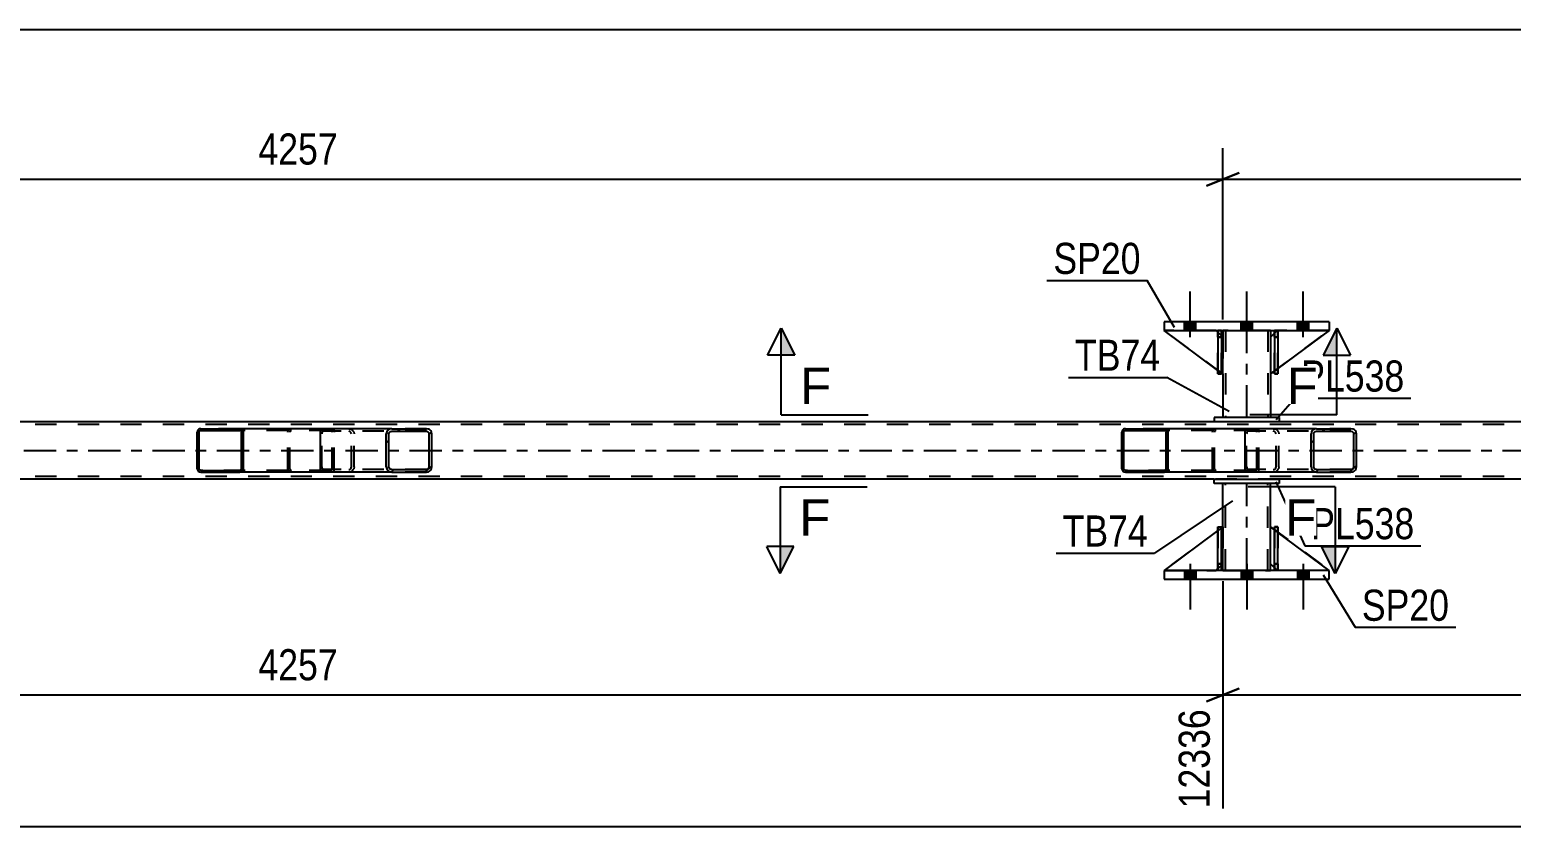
# Model space of a CAD drawing. Header units: millimetres. Extents: x 0 to 1766, y 0 to 560.
# Drawn here: x 1475.7 to 1612.1, y 156.7 to 230 of the extents above; entities that cross this region are included whole.
import ezdxf

# ---------------------------------------------------------------- set-up
doc = ezdxf.new("R2010")
doc.units = ezdxf.units.MM
doc.linetypes.add('DXK_LINE_DOT2', pattern=[3.9198, 1.9599, -1.9599])
doc.linetypes.add('DXK_LINE_DOT3', pattern=[5.9187, 2.979, -0.9799, 0.9799, -0.9799])
doc.styles.add('Arial', font='ARIAL.TTF', dxfattribs={"height": 0.2})
doc.styles.add('Arial Narrow', font='ARIALN.TTF', dxfattribs={"height": 0.2})

# ---------------------------------------------------------------- blocks, each defined once
blk = doc.blocks.new('Part-814185401-5105 - 5081')
at = {"color": 2, "linetype": 'Continuous'}
for p, q in [((1585.56, 202.3), (1585.56, 201.7)), ((1589.96, 202.3), (1589.96, 201.7)), ((1585.56, 198.3), (1585.56, 194.3)), ((1589.96, 198.3), (1589.96, 194.3))]:
    blk.add_line(p, q, dxfattribs=at)
at = {"color": 7, "linetype": 'DXK_LINE_DOT2'}
for p, q in [((1589.96, 202.3), (1585.56, 202.3)), ((1585.8, 202.3), (1585.8, 194.3)), ((1589.72, 202.3), (1589.72, 194.3)), ((1585.56, 201.7), (1585.56, 198.3)), ((1589.96, 201.7), (1589.96, 198.3)), ((1589.96, 194.3), (1585.56, 194.3))]:
    blk.add_line(p, q, dxfattribs=at)
at = {"color": 7, "linetype": 'DXK_LINE_DOT3'}
blk.add_line((1587.76, 194.3), (1587.76, 202.3), dxfattribs=at)
blk = doc.blocks.new('Part-814185401-5195 - 5081')
at = {"color": 2, "linetype": 'Continuous'}
for p, q in [((1590.31, 202.06), (1589.96, 201.7)), ((1595.36, 202.3), (1590.63, 198.8)), ((1589.96, 201.7), (1589.96, 198.3)), ((1590.31, 198.56), (1589.96, 198.3))]:
    blk.add_line(p, q, dxfattribs=at)
at = {"color": 7, "linetype": 'DXK_LINE_DOT2'}
for p, q in [((1590.56, 202.3), (1590.31, 202.06)), ((1595.36, 202.3), (1590.56, 202.3)), ((1590.63, 198.8), (1590.31, 198.56))]:
    blk.add_line(p, q, dxfattribs=at)
blk = doc.blocks.new('Part-814185401-5115 - 5081')
at = {"linetype": 'Continuous'}
h = blk.add_hatch(dxfattribs=at)
h.set_pattern_fill('', scale=0.7, style=0, pattern_type=0)
h.set_pattern_definition([(45, (1597.8293, 192.9664), (-1.57154, 1.57154), [])])
h.paths.add_polyline_path([(1597.87, 192.78), (1597.83, 192.97), (1597.72, 193.12), (1597.56, 193.23), (1597.36, 193.26), (1594.18, 193.26), (1593.99, 193.23), (1593.83, 193.12), (1593.72, 192.97), (1593.68, 192.78), (1593.68, 189.74), (1593.72, 189.56), (1593.83, 189.4), (1593.99, 189.3), (1594.18, 189.26), (1597.36, 189.26), (1597.56, 189.3), (1597.72, 189.4), (1597.83, 189.56), (1597.87, 189.74)])
h.paths.add_polyline_path([(1597.6, 189.65), (1597.54, 189.57), (1597.46, 189.52), (1597.36, 189.5), (1594.18, 189.5), (1594.08, 189.52), (1594, 189.57), (1593.95, 189.65), (1593.93, 189.74), (1593.93, 192.78), (1593.95, 192.87), (1594, 192.95), (1594.08, 193), (1594.18, 193.02), (1597.36, 193.02), (1597.46, 193), (1597.54, 192.95), (1597.6, 192.87), (1597.62, 192.78), (1597.62, 189.74)])
at = {"color": 2, "linetype": 'Continuous'}
for p, q in [((1587.61, 192.78), (1587.63, 192.97)), ((1587.61, 189.74), (1587.61, 192.78)), ((1587.63, 192.97), (1587.69, 193.12)), ((1587.69, 193.12), (1587.78, 193.23)), ((1587.78, 193.23), (1587.88, 193.26)), ((1594.18, 193.26), (1587.88, 193.26)), ((1593.72, 192.97), (1593.68, 192.78)), ((1593.68, 189.74), (1593.68, 192.78)), ((1593.93, 192.78), (1593.95, 192.87)), ((1593.93, 189.74), (1593.93, 192.78)), ((1593.95, 192.87), (1594, 192.95)), ((1594.18, 193.26), (1593.99, 193.23)), ((1594, 192.95), (1594.08, 193)), ((1594.08, 193), (1594.18, 193.02)), ((1594.18, 193.26), (1597.36, 193.26)), ((1594.18, 193.02), (1597.36, 193.02)), ((1597.56, 193.23), (1597.36, 193.26)), ((1597.36, 193.02), (1597.46, 193)), ((1597.46, 193), (1597.54, 192.95)), ((1597.54, 192.95), (1597.6, 192.87)), ((1597.6, 192.87), (1597.62, 192.78)), ((1597.62, 189.74), (1597.62, 192.78)), ((1597.87, 192.78), (1597.83, 192.97)), ((1597.87, 189.74), (1597.87, 192.78)), ((1587.63, 189.56), (1587.61, 189.74)), ((1593.68, 189.74), (1593.72, 189.56)), ((1593.95, 189.65), (1593.93, 189.74)), ((1594, 189.57), (1593.95, 189.65)), ((1597.6, 189.65), (1597.54, 189.57)), ((1597.62, 189.74), (1597.6, 189.65)), ((1597.83, 189.56), (1597.87, 189.74)), ((1587.69, 189.4), (1587.63, 189.56)), ((1587.78, 189.3), (1587.69, 189.4)), ((1587.88, 189.26), (1587.78, 189.3)), ((1594.18, 189.26), (1587.88, 189.26)), ((1593.99, 189.3), (1594.18, 189.26)), ((1594.08, 189.52), (1594, 189.57)), ((1594.18, 189.5), (1594.08, 189.52)), ((1594.18, 189.5), (1597.36, 189.5)), ((1594.18, 189.26), (1597.36, 189.26)), ((1597.46, 189.52), (1597.36, 189.5)), ((1597.36, 189.26), (1597.56, 189.3)), ((1597.54, 189.57), (1597.46, 189.52))]:
    blk.add_line(p, q, dxfattribs=at)
at = {"color": 7, "linetype": 'DXK_LINE_DOT2'}
for p, q in [((1587.76, 192.87), (1587.74, 192.78)), ((1587.74, 189.74), (1587.74, 192.78)), ((1587.78, 192.95), (1587.76, 192.87)), ((1587.83, 193), (1587.78, 192.95)), ((1587.88, 193.02), (1587.83, 193)), ((1597.36, 193.02), (1587.88, 193.02)), ((1588.87, 193.02), (1588.87, 193.26)), ((1590.21, 193.26), (1590.41, 193.23)), ((1590.31, 193), (1590.21, 193.02)), ((1590.39, 192.95), (1590.31, 193)), ((1590.45, 192.87), (1590.39, 192.95)), ((1590.47, 192.78), (1590.45, 192.87)), ((1590.47, 189.74), (1590.47, 192.78)), ((1590.68, 192.97), (1590.72, 192.78)), ((1590.72, 189.74), (1590.72, 192.78)), ((1597.36, 193.26), (1594.18, 193.26)), ((1587.74, 189.74), (1587.76, 189.65)), ((1587.76, 189.65), (1587.78, 189.57)), ((1590.39, 189.57), (1590.45, 189.65)), ((1590.45, 189.65), (1590.47, 189.74)), ((1590.72, 189.74), (1590.68, 189.56)), ((1587.78, 189.57), (1587.83, 189.52)), ((1587.83, 189.52), (1587.88, 189.5)), ((1597.36, 189.5), (1587.88, 189.5)), ((1588.87, 189.26), (1588.87, 189.5)), ((1590.21, 189.5), (1590.31, 189.52)), ((1590.41, 189.3), (1590.21, 189.26)), ((1590.31, 189.52), (1590.39, 189.57)), ((1597.36, 189.26), (1594.18, 189.26))]:
    blk.add_line(p, q, dxfattribs=at)
for centre, start, end in [((1590.23, 192.77), 23.8494, 68.8059), ((1590.23, 189.76), 291.1941, 336.1506)]:
    blk.add_arc(centre, 0.492, start, end, dxfattribs=at)
at = {"color": 2, "linetype": 'Continuous'}
for centre, start, end in [((1594.17, 192.77), 111.1941, 156.1506), ((1597.38, 192.77), 23.8494, 68.8059), ((1594.17, 189.76), 203.8494, 248.8059), ((1597.38, 189.76), 291.1941, 336.1506)]:
    blk.add_arc(centre, 0.492, start, end, dxfattribs=at)
blk = doc.blocks.new('Part-814185401-5198 - 5081')
at = {"color": 7, "linetype": 'DXK_LINE_DOT2'}
for p, q in [((1590.56, 202.3), (1589.96, 201.7)), ((1589.96, 198.3), (1595.36, 202.3)), ((1595.36, 202.3), (1590.56, 202.3)), ((1589.96, 201.7), (1589.96, 198.3))]:
    blk.add_line(p, q, dxfattribs=at)
blk = doc.blocks.new('Part-814185401-5219 - 5081')
at = {"color": 2, "linetype": 'Continuous'}
for p, q in [((1595.36, 203.1), (1580.16, 203.1)), ((1580.16, 203.1), (1580.16, 202.3)), ((1580.16, 202.3), (1595.36, 202.3)), ((1595.36, 203.1), (1595.36, 202.3))]:
    blk.add_line(p, q, dxfattribs=at)
blk = doc.blocks.new('Part-814185401-5224 - 5081')
at = {"color": 2, "linetype": 'Continuous'}
for p, q in [((1595.36, 180.22), (1580.16, 180.22)), ((1580.16, 180.22), (1580.16, 179.42)), ((1595.36, 179.42), (1595.36, 180.22)), ((1580.16, 179.42), (1595.36, 179.42))]:
    blk.add_line(p, q, dxfattribs=at)
blk = doc.blocks.new('Part-814185401-5206 - 5081')
at = {"linetype": 'Continuous'}
h = blk.add_hatch(dxfattribs=at)
h.set_pattern_fill('', scale=0.7, style=0, pattern_type=0)
h.set_pattern_definition([(45, (1495.363, 193.0652), (-1.57154, 1.57154), [])])
h.paths.add_polyline_path([(1495.39, 192.94), (1495.36, 193.07), (1495.29, 193.17), (1495.18, 193.24), (1495.05, 193.26), (1491.47, 193.26), (1491.34, 193.24), (1491.23, 193.17), (1491.16, 193.07), (1491.13, 192.94), (1491.13, 189.58), (1491.16, 189.46), (1491.23, 189.36), (1491.34, 189.29), (1491.47, 189.26), (1495.05, 189.26), (1495.18, 189.29), (1495.29, 189.36), (1495.36, 189.46), (1495.39, 189.58)])
h.paths.add_polyline_path([(1495.21, 189.52), (1495.17, 189.47), (1495.11, 189.43), (1495.05, 189.42), (1491.47, 189.42), (1491.41, 189.43), (1491.35, 189.47), (1491.32, 189.52), (1491.3, 189.58), (1491.3, 192.94), (1491.32, 193), (1491.35, 193.06), (1491.41, 193.09), (1491.47, 193.1), (1495.05, 193.1), (1495.11, 193.09), (1495.17, 193.06), (1495.21, 193), (1495.22, 192.94), (1495.22, 189.58)])
at = {"color": 2, "linetype": 'Continuous'}
for p, q in [((1491.16, 193.07), (1491.13, 192.94)), ((1491.13, 189.58), (1491.13, 192.94)), ((1491.3, 192.94), (1491.32, 193)), ((1491.3, 189.58), (1491.3, 192.94)), ((1491.32, 193), (1491.35, 193.06)), ((1491.47, 193.26), (1491.34, 193.24)), ((1491.35, 193.06), (1491.41, 193.09)), ((1491.41, 193.09), (1491.47, 193.1)), ((1491.47, 193.26), (1495.05, 193.26)), ((1491.47, 193.1), (1495.05, 193.1)), ((1502.75, 193.26), (1495.05, 193.26)), ((1495.18, 193.24), (1495.05, 193.26)), ((1495.05, 193.1), (1495.11, 193.09)), ((1495.11, 193.09), (1495.17, 193.06)), ((1495.17, 193.06), (1495.21, 193)), ((1495.21, 193), (1495.22, 192.94)), ((1495.22, 189.58), (1495.22, 192.94)), ((1495.39, 192.94), (1495.36, 193.07)), ((1495.39, 189.58), (1495.39, 192.94)), ((1491.13, 189.58), (1491.16, 189.46)), ((1491.32, 189.52), (1491.3, 189.58)), ((1491.35, 189.47), (1491.32, 189.52)), ((1491.34, 189.29), (1491.47, 189.26)), ((1491.41, 189.43), (1491.35, 189.47)), ((1491.47, 189.42), (1491.41, 189.43)), ((1491.47, 189.42), (1495.05, 189.42)), ((1491.47, 189.26), (1495.05, 189.26)), ((1495.11, 189.43), (1495.05, 189.42)), ((1495.05, 189.26), (1495.18, 189.29)), ((1502.75, 189.26), (1495.05, 189.26)), ((1495.17, 189.47), (1495.11, 189.43)), ((1495.21, 189.52), (1495.17, 189.47)), ((1495.22, 189.58), (1495.21, 189.52)), ((1495.36, 189.46), (1495.39, 189.58))]:
    blk.add_line(p, q, dxfattribs=at)
at = {"color": 7, "linetype": 'DXK_LINE_DOT2'}
for p, q in [((1495.05, 193.26), (1491.47, 193.26)), ((1503.4, 193.1), (1491.47, 193.1)), ((1499.48, 192.94), (1499.51, 193.07)), ((1499.48, 189.58), (1499.48, 192.94)), ((1499.66, 193), (1499.65, 192.94)), ((1499.65, 189.58), (1499.65, 192.94)), ((1499.7, 193.06), (1499.66, 193)), ((1499.69, 193.24), (1499.82, 193.26)), ((1499.7, 193.06), (1499.72, 193.07)), ((1499.72, 193.07), (1499.76, 193.09)), ((1499.76, 193.09), (1499.82, 193.1)), ((1503.4, 193.26), (1502.75, 193.26)), ((1503.4, 193.26), (1503.53, 193.24)), ((1503.46, 193.09), (1503.4, 193.1)), ((1503.52, 193.06), (1503.46, 193.09)), ((1503.55, 193), (1503.52, 193.06)), ((1503.57, 192.94), (1503.55, 193)), ((1503.57, 189.58), (1503.57, 192.94)), ((1503.71, 193.07), (1503.73, 192.97)), ((1503.73, 192.97), (1503.74, 192.94)), ((1503.74, 189.58), (1503.74, 192.94)), ((1503.4, 189.42), (1491.47, 189.42)), ((1495.05, 189.26), (1491.47, 189.26)), ((1499.51, 189.46), (1499.48, 189.58)), ((1499.65, 189.58), (1499.66, 189.52)), ((1499.66, 189.52), (1499.7, 189.47)), ((1499.82, 189.26), (1499.69, 189.29)), ((1499.7, 189.47), (1499.72, 189.46)), ((1499.72, 189.46), (1499.76, 189.43)), ((1499.76, 189.43), (1499.82, 189.42)), ((1503.4, 189.26), (1502.75, 189.26)), ((1503.4, 189.42), (1503.46, 189.43)), ((1503.53, 189.29), (1503.4, 189.26)), ((1503.46, 189.43), (1503.52, 189.47)), ((1503.52, 189.47), (1503.55, 189.52)), ((1503.55, 189.52), (1503.57, 189.58)), ((1503.74, 189.58), (1503.71, 189.46))]:
    blk.add_line(p, q, dxfattribs=at)
at = {"color": 2, "linetype": 'Continuous'}
for centre, start, end in [((1491.46, 192.93), 110.7583, 155.68), ((1495.06, 192.93), 24.32, 69.2417), ((1491.46, 189.6), 204.32, 249.2417), ((1495.06, 189.6), 290.7583, 335.68)]:
    blk.add_arc(centre, 0.331, start, end, dxfattribs=at)
at = {"color": 7, "linetype": 'DXK_LINE_DOT2'}
for centre, start, end in [((1499.81, 192.93), 110.7583, 155.68), ((1503.41, 192.93), 24.32, 69.2417), ((1499.81, 189.6), 204.32, 249.2417)]:
    blk.add_arc(centre, 0.331, start, end, dxfattribs=at)
blk = doc.blocks.new('Part-814185401-5207 - 5081')
at = {"linetype": 'Continuous'}
h = blk.add_hatch(dxfattribs=at)
h.set_pattern_fill('', scale=0.7, style=0, pattern_type=0)
h.set_pattern_definition([(45, (1512.6951, 192.9664), (-1.57154, 1.57154), [])])
h.paths.add_polyline_path([(1512.73, 192.78), (1512.7, 192.97), (1512.59, 193.12), (1512.42, 193.23), (1512.23, 193.26), (1509.05, 193.26), (1508.85, 193.23), (1508.69, 193.12), (1508.58, 192.97), (1508.54, 192.78), (1508.54, 189.74), (1508.58, 189.56), (1508.69, 189.4), (1508.85, 189.3), (1509.05, 189.26), (1512.23, 189.26), (1512.42, 189.3), (1512.59, 189.4), (1512.7, 189.56), (1512.73, 189.74)])
h.paths.add_polyline_path([(1512.46, 189.65), (1512.41, 189.57), (1512.33, 189.52), (1512.23, 189.5), (1509.05, 189.5), (1508.95, 189.52), (1508.87, 189.57), (1508.81, 189.65), (1508.79, 189.74), (1508.79, 192.78), (1508.81, 192.87), (1508.87, 192.95), (1508.95, 193), (1509.05, 193.02), (1512.23, 193.02), (1512.33, 193), (1512.41, 192.95), (1512.46, 192.87), (1512.48, 192.78), (1512.48, 189.74)])
at = {"color": 2, "linetype": 'Continuous'}
for p, q in [((1502.48, 192.78), (1502.5, 192.97)), ((1502.48, 189.74), (1502.48, 192.78)), ((1502.5, 192.97), (1502.55, 193.12)), ((1502.55, 193.12), (1502.64, 193.23)), ((1502.64, 193.23), (1502.75, 193.26)), ((1509.05, 193.26), (1502.75, 193.26)), ((1508.58, 192.97), (1508.54, 192.78)), ((1508.54, 189.74), (1508.54, 192.78)), ((1508.79, 192.78), (1508.81, 192.87)), ((1508.79, 189.74), (1508.79, 192.78)), ((1508.81, 192.87), (1508.87, 192.95)), ((1509.05, 193.26), (1508.85, 193.23)), ((1508.87, 192.95), (1508.95, 193)), ((1508.95, 193), (1509.05, 193.02)), ((1509.05, 193.26), (1512.23, 193.26)), ((1509.05, 193.02), (1512.23, 193.02)), ((1512.42, 193.23), (1512.23, 193.26)), ((1512.23, 193.02), (1512.33, 193)), ((1512.33, 193), (1512.41, 192.95)), ((1512.41, 192.95), (1512.46, 192.87)), ((1512.46, 192.87), (1512.48, 192.78)), ((1512.48, 189.74), (1512.48, 192.78)), ((1512.73, 192.78), (1512.7, 192.97)), ((1512.73, 189.74), (1512.73, 192.78)), ((1502.5, 189.56), (1502.48, 189.74)), ((1508.54, 189.74), (1508.58, 189.56)), ((1508.81, 189.65), (1508.79, 189.74)), ((1508.87, 189.57), (1508.81, 189.65)), ((1512.46, 189.65), (1512.41, 189.57)), ((1512.48, 189.74), (1512.46, 189.65)), ((1512.7, 189.56), (1512.73, 189.74)), ((1502.55, 189.4), (1502.5, 189.56)), ((1502.64, 189.3), (1502.55, 189.4)), ((1502.75, 189.26), (1502.64, 189.3)), ((1509.05, 189.26), (1502.75, 189.26)), ((1508.85, 189.3), (1509.05, 189.26)), ((1508.95, 189.52), (1508.87, 189.57)), ((1509.05, 189.5), (1508.95, 189.52)), ((1509.05, 189.5), (1512.23, 189.5)), ((1509.05, 189.26), (1512.23, 189.26)), ((1512.33, 189.52), (1512.23, 189.5)), ((1512.23, 189.26), (1512.42, 189.3)), ((1512.41, 189.57), (1512.33, 189.52))]:
    blk.add_line(p, q, dxfattribs=at)
at = {"color": 7, "linetype": 'DXK_LINE_DOT2'}
for p, q in [((1502.62, 192.87), (1502.61, 192.78)), ((1502.61, 189.74), (1502.61, 192.78)), ((1502.65, 192.95), (1502.62, 192.87)), ((1502.69, 193), (1502.65, 192.95)), ((1502.75, 193.02), (1502.69, 193)), ((1512.23, 193.02), (1502.75, 193.02)), ((1503.74, 193.02), (1503.74, 193.26)), ((1505.08, 193.26), (1505.27, 193.23)), ((1505.18, 193), (1505.08, 193.02)), ((1505.26, 192.95), (1505.18, 193)), ((1505.31, 192.87), (1505.26, 192.95)), ((1505.33, 192.78), (1505.31, 192.87)), ((1505.33, 189.74), (1505.33, 192.78)), ((1505.54, 192.97), (1505.58, 192.78)), ((1505.58, 189.74), (1505.58, 192.78)), ((1512.23, 193.26), (1509.05, 193.26)), ((1502.61, 189.74), (1502.62, 189.65)), ((1502.62, 189.65), (1502.65, 189.57)), ((1505.26, 189.57), (1505.31, 189.65)), ((1505.31, 189.65), (1505.33, 189.74)), ((1505.58, 189.74), (1505.54, 189.56)), ((1502.65, 189.57), (1502.69, 189.52)), ((1502.69, 189.52), (1502.75, 189.5)), ((1512.23, 189.5), (1502.75, 189.5)), ((1503.74, 189.26), (1503.74, 189.5)), ((1505.08, 189.5), (1505.18, 189.52)), ((1505.27, 189.3), (1505.08, 189.26)), ((1505.18, 189.52), (1505.26, 189.57)), ((1512.23, 189.26), (1509.05, 189.26))]:
    blk.add_line(p, q, dxfattribs=at)
for centre, start, end in [((1505.09, 192.77), 23.8494, 68.8059), ((1505.09, 189.76), 291.1941, 336.1506)]:
    blk.add_arc(centre, 0.492, start, end, dxfattribs=at)
at = {"color": 2, "linetype": 'Continuous'}
for centre, start, end in [((1509.03, 192.77), 111.1941, 156.1506), ((1512.25, 192.77), 23.8494, 68.8059), ((1509.03, 189.76), 203.8494, 248.8059), ((1512.25, 189.76), 291.1941, 336.1506)]:
    blk.add_arc(centre, 0.492, start, end, dxfattribs=at)
blk = doc.blocks.new('Part-814185401-5227 - 5081')
at = {"color": 2, "linetype": 'Continuous'}
for p, q in [((1589.96, 180.82), (1589.96, 184.22)), ((1590.31, 183.96), (1589.96, 184.22)), ((1595.36, 180.22), (1590.63, 183.72)), ((1590.31, 180.47), (1589.96, 180.82))]:
    blk.add_line(p, q, dxfattribs=at)
at = {"color": 7, "linetype": 'DXK_LINE_DOT2'}
for p, q in [((1590.63, 183.72), (1590.31, 183.96)), ((1590.56, 180.22), (1590.31, 180.47)), ((1595.36, 180.22), (1590.56, 180.22)), ((1595.36, 180.22), (1595.36, 180.22)), ((1595.36, 180.22), (1595.36, 180.22))]:
    blk.add_line(p, q, dxfattribs=at)
blk = doc.blocks.new('Bolt-814185401-5283 - 5081')
at = {"linetype": 'Continuous'}
for points in [[(1582.04, 202.3), (1583.08, 202.3), (1583.08, 203.1), (1582.04, 203.1)], [(1582.04, 202.3), (1583.08, 202.3), (1583.08, 203.1), (1582.04, 203.1)], [(1582.04, 202.3), (1583.08, 202.3), (1583.08, 203.1), (1582.04, 203.1)], [(1587.24, 202.3), (1588.28, 202.3), (1588.28, 203.1), (1587.24, 203.1)], [(1587.24, 202.3), (1588.28, 202.3), (1588.28, 203.1), (1587.24, 203.1)], [(1592.44, 202.3), (1593.48, 202.3), (1593.48, 203.1), (1592.44, 203.1)], [(1592.44, 202.3), (1593.48, 202.3), (1593.48, 203.1), (1592.44, 203.1)], [(1592.44, 202.3), (1593.48, 202.3), (1593.48, 203.1), (1592.44, 203.1)]]:
    blk.add_hatch(color=1, dxfattribs=at).paths.add_polyline_path(points)
at = {"color": 1, "linetype": 'Continuous'}
for p, q in [((1582.56, 201.7), (1582.56, 205.9)), ((1582.56, 201.7), (1582.56, 205.9)), ((1582.56, 201.7), (1582.56, 205.9)), ((1587.76, 201.7), (1587.76, 205.9)), ((1587.76, 201.7), (1587.76, 205.9)), ((1592.96, 201.7), (1592.96, 205.9)), ((1592.96, 201.7), (1592.96, 205.9)), ((1592.96, 201.7), (1592.96, 205.9)), ((1582.04, 202.3), (1582.04, 203.1)), ((1582.04, 202.3), (1582.04, 203.1)), ((1582.04, 202.3), (1582.04, 203.1)), ((1583.08, 202.3), (1583.08, 203.1)), ((1583.08, 202.3), (1583.08, 203.1)), ((1583.08, 202.3), (1583.08, 203.1)), ((1587.24, 202.3), (1587.24, 203.1)), ((1587.24, 202.3), (1587.24, 203.1)), ((1588.28, 202.3), (1588.28, 203.1)), ((1588.28, 202.3), (1588.28, 203.1)), ((1592.44, 202.3), (1592.44, 203.1)), ((1592.44, 202.3), (1592.44, 203.1)), ((1592.44, 202.3), (1592.44, 203.1)), ((1593.48, 202.3), (1593.48, 203.1)), ((1593.48, 202.3), (1593.48, 203.1)), ((1593.48, 202.3), (1593.48, 203.1))]:
    blk.add_line(p, q, dxfattribs=at)
blk = doc.blocks.new('Bolt-814185401-5284 - 5081')
at = {"linetype": 'Continuous'}
for points in [[(1583.08, 180.22), (1582.04, 180.22), (1582.04, 179.42), (1583.08, 179.42)], [(1583.08, 180.22), (1582.04, 180.22), (1582.04, 179.42), (1583.08, 179.42)], [(1583.08, 180.22), (1582.04, 180.22), (1582.04, 179.42), (1583.08, 179.42)], [(1588.28, 180.22), (1587.24, 180.22), (1587.24, 179.42), (1588.28, 179.42)], [(1588.28, 180.22), (1587.24, 180.22), (1587.24, 179.42), (1588.28, 179.42)], [(1593.48, 180.22), (1592.44, 180.22), (1592.44, 179.42), (1593.48, 179.42)], [(1593.48, 180.22), (1592.44, 180.22), (1592.44, 179.42), (1593.48, 179.42)], [(1593.48, 180.22), (1592.44, 180.22), (1592.44, 179.42), (1593.48, 179.42)]]:
    blk.add_hatch(color=1, dxfattribs=at).paths.add_polyline_path(points)
at = {"color": 1, "linetype": 'Continuous'}
for p, q in [((1582.04, 180.22), (1582.04, 179.42)), ((1582.04, 180.22), (1582.04, 179.42)), ((1582.04, 180.22), (1582.04, 179.42)), ((1582.56, 180.82), (1582.56, 176.62)), ((1582.56, 180.82), (1582.56, 176.62)), ((1582.56, 180.82), (1582.56, 176.62)), ((1583.08, 180.22), (1583.08, 179.42)), ((1583.08, 180.22), (1583.08, 179.42)), ((1583.08, 180.22), (1583.08, 179.42)), ((1587.24, 180.22), (1587.24, 179.42)), ((1587.24, 180.22), (1587.24, 179.42)), ((1587.76, 180.82), (1587.76, 176.62)), ((1587.76, 180.82), (1587.76, 176.62)), ((1588.28, 180.22), (1588.28, 179.42)), ((1588.28, 180.22), (1588.28, 179.42)), ((1592.44, 180.22), (1592.44, 179.42)), ((1592.44, 180.22), (1592.44, 179.42)), ((1592.44, 180.22), (1592.44, 179.42)), ((1592.96, 180.82), (1592.96, 176.62)), ((1592.96, 180.82), (1592.96, 176.62)), ((1592.96, 180.82), (1592.96, 176.62)), ((1593.48, 180.22), (1593.48, 179.42)), ((1593.48, 180.22), (1593.48, 179.42)), ((1593.48, 180.22), (1593.48, 179.42))]:
    blk.add_line(p, q, dxfattribs=at)
blk = doc.blocks.new('Part-814185401-5292 - 5081')
at = {"color": 2, "linetype": 'Continuous'}
for p, q in [((1584.76, 193.9), (1420.49, 193.9)), ((1682.01, 193.9), (1590.76, 193.9)), ((1584.76, 188.62), (1420.49, 188.62)), ((1682.01, 188.62), (1590.76, 188.62))]:
    blk.add_line(p, q, dxfattribs=at)
at = {"color": 7, "linetype": 'DXK_LINE_DOT2'}
for p, q in [((1590.76, 193.9), (1584.76, 193.9)), ((1682.01, 193.66), (1108.22, 193.66)), ((1682.01, 188.86), (1108.22, 188.86)), ((1590.76, 188.62), (1584.76, 188.62))]:
    blk.add_line(p, q, dxfattribs=at)
at = {"color": 7, "linetype": 'DXK_LINE_DOT3'}
blk.add_line((1108.22, 191.26), (1682.01, 191.26), dxfattribs=at)
blk = doc.blocks.new('Part-814185401-5297 - 5081')
at = {"color": 2, "linetype": 'Continuous'}
for p, q in [((1585.11, 198.63), (1580.16, 202.3)), ((1585.11, 202.15), (1584.96, 202.3)), ((1585.56, 201.7), (1585.43, 201.83)), ((1585.56, 201.7), (1585.56, 201.7)), ((1585.56, 198.3), (1585.56, 201.7)), ((1585.43, 198.4), (1585.56, 198.3)), ((1585.56, 198.3), (1585.56, 198.3))]:
    blk.add_line(p, q, dxfattribs=at)
at = {"color": 7, "linetype": 'DXK_LINE_DOT2'}
for p, q in [((1584.96, 202.3), (1580.16, 202.3)), ((1584.96, 202.3), (1585.56, 201.7)), ((1585.43, 201.83), (1585.11, 202.15)), ((1585.56, 201.7), (1585.56, 198.3)), ((1585.43, 198.4), (1585.11, 198.63))]:
    blk.add_line(p, q, dxfattribs=at)
blk = doc.blocks.new('Part-814185401-5300 - 5081')
at = {"color": 7, "linetype": 'DXK_LINE_DOT2'}
for p, q in [((1585.56, 198.3), (1580.16, 202.3)), ((1580.16, 202.3), (1584.96, 202.3)), ((1584.96, 202.3), (1585.56, 201.7)), ((1585.56, 201.7), (1584.96, 202.3)), ((1585.56, 201.7), (1585.56, 198.3)), ((1585.56, 201.7), (1585.56, 201.7)), ((1585.56, 201.7), (1585.56, 198.3))]:
    blk.add_line(p, q, dxfattribs=at)
blk = doc.blocks.new('Part-814185401-5301 - 5081')
at = {"color": 2, "linetype": 'Continuous'}
for p, q in [((1590.63, 202.3), (1590.31, 202.3)), ((1590.31, 202.3), (1590.31, 198.3)), ((1590.63, 202.3), (1590.63, 202.3)), ((1590.63, 202.3), (1590.63, 198.3)), ((1590.63, 198.3), (1590.31, 198.3))]:
    blk.add_line(p, q, dxfattribs=at)
at = {"color": 7, "linetype": 'DXK_LINE_DOT2'}
for p, q in [((1590.31, 201.7), (1590.31, 202.3)), ((1590.63, 201.7), (1590.63, 202.3)), ((1590.63, 202.3), (1590.63, 202.3)), ((1590.63, 201.7), (1590.31, 201.7)), ((1590.31, 201.7), (1590.31, 198.3)), ((1590.63, 198.3), (1590.63, 201.7))]:
    blk.add_line(p, q, dxfattribs=at)
blk = doc.blocks.new('Part-814185401-5302 - 5081')
at = {"color": 7, "linetype": 'DXK_LINE_DOT2'}
for p, q in [((1585.11, 184.22), (1585.43, 184.22)), ((1585.11, 180.82), (1585.11, 184.22)), ((1585.11, 184.22), (1585.11, 180.22)), ((1585.43, 184.22), (1585.43, 180.82)), ((1585.43, 180.22), (1585.43, 184.13)), ((1585.43, 180.82), (1585.11, 180.82)), ((1585.11, 180.22), (1585.11, 180.82)), ((1585.43, 180.22), (1585.11, 180.22)), ((1585.43, 180.82), (1585.43, 180.22)), ((1585.43, 180.22), (1585.43, 180.22))]:
    blk.add_line(p, q, dxfattribs=at)
blk = doc.blocks.new('Part-814185401-5321 - 5081')
at = {"color": 7, "linetype": 'DXK_LINE_DOT2'}
for p, q in [((1585.11, 201.7), (1585.11, 202.3)), ((1585.11, 202.3), (1585.11, 202.3)), ((1585.11, 202.3), (1585.11, 198.3)), ((1585.43, 202.3), (1585.11, 202.3)), ((1585.43, 201.7), (1585.43, 202.3)), ((1585.43, 198.3), (1585.43, 202.3)), ((1585.11, 198.3), (1585.11, 201.7)), ((1585.11, 201.7), (1585.43, 201.7)), ((1585.43, 201.7), (1585.43, 198.3)), ((1585.11, 198.3), (1585.43, 198.3))]:
    blk.add_line(p, q, dxfattribs=at)
blk = doc.blocks.new('Part-814185401-5326 - 5081')
at = {"color": 2, "linetype": 'Continuous'}
for p, q in [((1585.56, 184.22), (1585.56, 188.22)), ((1589.96, 184.22), (1589.96, 188.22)), ((1585.56, 180.22), (1585.56, 180.82)), ((1589.96, 180.22), (1589.96, 180.82))]:
    blk.add_line(p, q, dxfattribs=at)
at = {"color": 7, "linetype": 'DXK_LINE_DOT2'}
for p, q in [((1589.96, 188.22), (1585.56, 188.22)), ((1585.8, 180.22), (1585.8, 188.22)), ((1589.72, 180.22), (1589.72, 188.22)), ((1585.56, 180.82), (1585.56, 184.22)), ((1589.96, 180.82), (1589.96, 184.22)), ((1585.56, 180.22), (1589.96, 180.22))]:
    blk.add_line(p, q, dxfattribs=at)
at = {"color": 7, "linetype": 'DXK_LINE_DOT3'}
blk.add_line((1587.76, 180.22), (1587.76, 188.22), dxfattribs=at)
blk = doc.blocks.new('Part-814185401-5327 - 5081')
at = {"color": 2, "linetype": 'Continuous'}
for p, q in [((1590.31, 180.22), (1590.31, 184.22)), ((1590.31, 184.22), (1590.63, 184.22)), ((1590.63, 180.22), (1590.63, 184.22)), ((1590.31, 180.22), (1590.31, 180.22)), ((1590.63, 180.22), (1590.31, 180.22))]:
    blk.add_line(p, q, dxfattribs=at)
at = {"color": 7, "linetype": 'DXK_LINE_DOT2'}
for p, q in [((1590.31, 184.22), (1590.31, 180.82)), ((1590.63, 180.82), (1590.63, 184.22)), ((1590.31, 180.82), (1590.31, 180.22)), ((1590.31, 180.82), (1590.63, 180.82)), ((1590.63, 180.22), (1590.63, 180.82)), ((1590.63, 180.22), (1590.63, 180.22))]:
    blk.add_line(p, q, dxfattribs=at)
blk = doc.blocks.new('Part-814185401-5328 - 5081')
at = {"color": 2, "linetype": 'Continuous'}
for p, q in [((1585.11, 180.22), (1585.11, 184.22)), ((1585.11, 184.22), (1585.43, 184.22)), ((1585.43, 180.22), (1585.43, 184.22)), ((1585.11, 180.22), (1585.11, 180.22)), ((1585.43, 180.22), (1585.11, 180.22))]:
    blk.add_line(p, q, dxfattribs=at)
at = {"color": 7, "linetype": 'DXK_LINE_DOT2'}
for p, q in [((1585.11, 184.22), (1585.11, 180.82)), ((1585.43, 180.82), (1585.43, 184.22)), ((1585.11, 180.82), (1585.11, 180.22)), ((1585.11, 180.82), (1585.43, 180.82)), ((1585.43, 180.22), (1585.43, 180.82)), ((1585.43, 180.22), (1585.43, 180.22))]:
    blk.add_line(p, q, dxfattribs=at)
blk = doc.blocks.new('Part-814185401-5329 - 5081')
at = {"color": 7, "linetype": 'DXK_LINE_DOT2'}
for p, q in [((1590.63, 184.22), (1590.31, 184.22)), ((1590.31, 180.82), (1590.31, 184.22)), ((1590.31, 184.22), (1590.31, 180.22)), ((1590.63, 184.22), (1590.63, 180.82)), ((1590.63, 180.22), (1590.63, 184.22)), ((1590.63, 180.82), (1590.31, 180.82)), ((1590.31, 180.22), (1590.31, 180.82)), ((1590.63, 180.22), (1590.31, 180.22)), ((1590.63, 180.82), (1590.63, 180.22)), ((1590.63, 180.22), (1590.63, 180.22))]:
    blk.add_line(p, q, dxfattribs=at)
blk = doc.blocks.new('Part-814185401-5330 - 5081')
at = {"color": 7, "linetype": 'DXK_LINE_DOT2'}
for p, q in [((1590.31, 201.7), (1590.31, 202.3)), ((1590.31, 202.3), (1590.31, 202.3)), ((1590.31, 202.3), (1590.31, 198.3)), ((1590.63, 202.3), (1590.31, 202.3)), ((1590.63, 201.7), (1590.63, 202.3)), ((1590.63, 198.3), (1590.63, 202.3)), ((1590.31, 198.3), (1590.31, 201.7)), ((1590.31, 201.7), (1590.63, 201.7)), ((1590.63, 201.7), (1590.63, 198.3)), ((1590.31, 198.3), (1590.63, 198.3))]:
    blk.add_line(p, q, dxfattribs=at)
blk = doc.blocks.new('Part-814185401-5344 - 5081')
at = {"color": 2, "linetype": 'Continuous'}
for p, q in [((1584.76, 188.62), (1590.76, 188.62)), ((1584.76, 188.22), (1584.76, 188.62)), ((1590.76, 188.62), (1590.76, 188.22)), ((1590.76, 188.22), (1584.76, 188.22))]:
    blk.add_line(p, q, dxfattribs=at)
blk = doc.blocks.new('Part-814185401-5349 - 5081')
at = {"color": 2, "linetype": 'Continuous'}
for p, q in [((1590.76, 194.3), (1584.76, 194.3)), ((1584.76, 194.3), (1584.76, 193.9)), ((1590.76, 193.9), (1584.76, 193.9)), ((1590.76, 194.3), (1590.76, 193.9))]:
    blk.add_line(p, q, dxfattribs=at)
blk = doc.blocks.new('Part-814185401-5363 - 5081')
at = {"linetype": 'Continuous'}
h = blk.add_hatch(dxfattribs=at)
h.set_pattern_fill('', scale=0.7, style=0, pattern_type=0)
h.set_pattern_definition([(45, (1580.4971, 193.0652), (-1.57154, 1.57154), [])])
h.paths.add_polyline_path([(1580.52, 192.94), (1580.5, 193.07), (1580.42, 193.17), (1580.31, 193.24), (1580.18, 193.26), (1576.61, 193.26), (1576.48, 193.24), (1576.37, 193.17), (1576.29, 193.07), (1576.27, 192.94), (1576.27, 189.58), (1576.29, 189.46), (1576.37, 189.36), (1576.48, 189.29), (1576.61, 189.26), (1580.18, 189.26), (1580.31, 189.29), (1580.42, 189.36), (1580.5, 189.46), (1580.52, 189.58)])
h.paths.add_polyline_path([(1580.34, 189.52), (1580.3, 189.47), (1580.25, 189.43), (1580.18, 189.42), (1576.61, 189.42), (1576.54, 189.43), (1576.49, 189.47), (1576.45, 189.52), (1576.44, 189.58), (1576.44, 192.94), (1576.45, 193), (1576.49, 193.06), (1576.54, 193.09), (1576.61, 193.1), (1580.18, 193.1), (1580.25, 193.09), (1580.3, 193.06), (1580.34, 193), (1580.35, 192.94), (1580.35, 189.58)])
at = {"color": 2, "linetype": 'Continuous'}
for p, q in [((1576.29, 193.07), (1576.27, 192.94)), ((1576.27, 189.58), (1576.27, 192.94)), ((1576.44, 192.94), (1576.45, 193)), ((1576.44, 189.58), (1576.44, 192.94)), ((1576.45, 193), (1576.49, 193.06)), ((1576.61, 193.26), (1576.48, 193.24)), ((1576.49, 193.06), (1576.54, 193.09)), ((1576.54, 193.09), (1576.61, 193.1)), ((1576.61, 193.26), (1580.18, 193.26)), ((1576.61, 193.1), (1580.18, 193.1)), ((1587.88, 193.26), (1580.18, 193.26)), ((1580.31, 193.24), (1580.18, 193.26)), ((1580.18, 193.1), (1580.25, 193.09)), ((1580.25, 193.09), (1580.3, 193.06)), ((1580.3, 193.06), (1580.34, 193)), ((1580.34, 193), (1580.35, 192.94)), ((1580.35, 189.58), (1580.35, 192.94)), ((1580.52, 192.94), (1580.5, 193.07)), ((1580.52, 189.58), (1580.52, 192.94)), ((1576.27, 189.58), (1576.29, 189.46)), ((1576.45, 189.52), (1576.44, 189.58)), ((1576.49, 189.47), (1576.45, 189.52)), ((1576.48, 189.29), (1576.61, 189.26)), ((1576.54, 189.43), (1576.49, 189.47)), ((1576.61, 189.42), (1576.54, 189.43)), ((1576.61, 189.42), (1580.18, 189.42)), ((1576.61, 189.26), (1580.18, 189.26)), ((1580.25, 189.43), (1580.18, 189.42)), ((1580.18, 189.26), (1580.31, 189.29)), ((1587.88, 189.26), (1580.18, 189.26)), ((1580.3, 189.47), (1580.25, 189.43)), ((1580.34, 189.52), (1580.3, 189.47)), ((1580.35, 189.58), (1580.34, 189.52)), ((1580.5, 189.46), (1580.52, 189.58))]:
    blk.add_line(p, q, dxfattribs=at)
at = {"color": 7, "linetype": 'DXK_LINE_DOT2'}
for p, q in [((1580.18, 193.26), (1576.61, 193.26)), ((1588.53, 193.1), (1576.61, 193.1)), ((1584.62, 192.94), (1584.64, 193.07)), ((1584.62, 189.58), (1584.62, 192.94)), ((1584.8, 193), (1584.79, 192.94)), ((1584.79, 189.58), (1584.79, 192.94)), ((1584.84, 193.06), (1584.8, 193)), ((1584.83, 193.24), (1584.96, 193.26)), ((1584.89, 193.09), (1584.84, 193.06)), ((1584.96, 193.1), (1584.89, 193.09)), ((1588.53, 193.26), (1587.88, 193.26)), ((1588.53, 193.26), (1588.66, 193.24)), ((1588.6, 193.09), (1588.53, 193.1)), ((1588.65, 193.06), (1588.6, 193.09)), ((1588.69, 193), (1588.65, 193.06)), ((1588.7, 192.94), (1588.69, 193)), ((1588.7, 189.58), (1588.7, 192.94)), ((1588.85, 193.07), (1588.87, 192.97)), ((1588.87, 192.97), (1588.87, 192.94)), ((1588.87, 189.58), (1588.87, 192.94)), ((1588.53, 189.42), (1576.61, 189.42)), ((1580.18, 189.26), (1576.61, 189.26)), ((1584.64, 189.46), (1584.62, 189.58)), ((1584.79, 189.58), (1584.8, 189.52)), ((1584.8, 189.52), (1584.84, 189.47)), ((1584.96, 189.26), (1584.83, 189.29)), ((1584.84, 189.47), (1584.85, 189.46)), ((1584.85, 189.46), (1584.89, 189.43)), ((1584.89, 189.43), (1584.96, 189.42)), ((1588.53, 189.26), (1587.88, 189.26)), ((1588.53, 189.42), (1588.6, 189.43)), ((1588.66, 189.29), (1588.53, 189.26)), ((1588.6, 189.43), (1588.65, 189.47)), ((1588.65, 189.47), (1588.69, 189.52)), ((1588.69, 189.52), (1588.7, 189.58)), ((1588.87, 189.58), (1588.85, 189.46))]:
    blk.add_line(p, q, dxfattribs=at)
at = {"color": 2, "linetype": 'Continuous'}
for centre, start, end in [((1576.59, 192.93), 110.7583, 155.68), ((1580.2, 192.93), 24.32, 69.2417), ((1576.59, 189.6), 204.32, 249.2417), ((1580.2, 189.6), 290.7583, 335.68)]:
    blk.add_arc(centre, 0.331, start, end, dxfattribs=at)
at = {"color": 7, "linetype": 'DXK_LINE_DOT2'}
for centre, start, end in [((1584.94, 192.93), 110.7583, 155.68), ((1588.54, 192.93), 24.32, 69.2417), ((1584.94, 189.6), 204.32, 249.2417)]:
    blk.add_arc(centre, 0.331, start, end, dxfattribs=at)
blk = doc.blocks.new('Part-814185401-5366 - 5081')
at = {"color": 2, "linetype": 'Continuous'}
for p, q in [((1585.56, 184.22), (1585.43, 184.13)), ((1585.56, 180.82), (1585.56, 184.22)), ((1585.11, 183.89), (1580.16, 180.22)), ((1585.11, 180.38), (1584.96, 180.22)), ((1585.56, 180.82), (1585.43, 180.7)), ((1585.56, 180.82), (1585.56, 180.82))]:
    blk.add_line(p, q, dxfattribs=at)
at = {"color": 7, "linetype": 'DXK_LINE_DOT2'}
for p, q in [((1585.56, 180.82), (1585.56, 184.22)), ((1585.43, 184.13), (1585.11, 183.89)), ((1580.16, 180.22), (1584.96, 180.22)), ((1585.56, 180.82), (1584.96, 180.22)), ((1585.43, 180.7), (1585.11, 180.38))]:
    blk.add_line(p, q, dxfattribs=at)
blk = doc.blocks.new('Part-814185401-5369 - 5081')
at = {"color": 7, "linetype": 'DXK_LINE_DOT2'}
for p, q in [((1585.56, 184.22), (1580.16, 180.22)), ((1585.56, 180.82), (1585.56, 184.22)), ((1585.56, 184.22), (1585.56, 180.82)), ((1580.16, 180.22), (1584.96, 180.22)), ((1584.96, 180.22), (1585.56, 180.82)), ((1585.56, 180.82), (1584.96, 180.22)), ((1585.56, 180.82), (1585.56, 180.82))]:
    blk.add_line(p, q, dxfattribs=at)
blk = doc.blocks.new('Part-814185401-5379 - 5081')
at = {"color": 7, "linetype": 'DXK_LINE_DOT2'}
for p, q in [((1589.96, 180.82), (1589.96, 184.22)), ((1589.96, 184.22), (1595.36, 180.22)), ((1590.56, 180.22), (1589.96, 180.82)), ((1595.36, 180.22), (1590.56, 180.22))]:
    blk.add_line(p, q, dxfattribs=at)
blk = doc.blocks.new('Part-814185401-5384 - 5081')
at = {"color": 2, "linetype": 'Continuous'}
for p, q in [((1585.43, 202.3), (1585.11, 202.3)), ((1585.11, 202.3), (1585.11, 198.3)), ((1585.43, 202.3), (1585.43, 202.3)), ((1585.43, 202.3), (1585.43, 198.3)), ((1585.43, 198.3), (1585.11, 198.3))]:
    blk.add_line(p, q, dxfattribs=at)
at = {"color": 7, "linetype": 'DXK_LINE_DOT2'}
for p, q in [((1585.11, 201.7), (1585.11, 202.3)), ((1585.43, 201.7), (1585.43, 202.3)), ((1585.43, 202.3), (1585.43, 202.3)), ((1585.43, 201.7), (1585.11, 201.7)), ((1585.11, 201.7), (1585.11, 198.3)), ((1585.43, 198.3), (1585.43, 201.7))]:
    blk.add_line(p, q, dxfattribs=at)
blk = doc.blocks.new('StraightDimension-814185401-5388 - 5081')
at = {"color": 7, "linetype": 'Continuous'}
blk.add_line((1097.78, 156.65), (1690.63, 156.65), dxfattribs=at)
blk = doc.blocks.new('StraightDimension-814185401-5463 - 5081')
at = {"color": 7, "linetype": 'Continuous'}
for p, q in [((1585.56, 179.22), (1585.56, 158.31)), ((1584.06, 168.15), (1587.06, 169.35)), ((1415.29, 168.75), (1585.56, 168.75))]:
    blk.add_line(p, q, dxfattribs=at)
at = {"color": 0}
blk.add_wipeout([(1504.68, 169.5), (1504.68, 173.7), (1496.17, 173.7), (1496.17, 169.5)], dxfattribs=at)
at = {"color": 3, "style": 'Arial Narrow'}
blk.add_text('4257', height=2.863, dxfattribs=at).set_placement((1496.77, 170.1))
at = {"color": 0, "linetype": 'Continuous'}
blk.add_wipeout([(1584.96, 168.05), (1580.76, 168.05), (1580.76, 157.71), (1584.96, 157.71)], dxfattribs=at)
at = {"color": 3, "linetype": 'Continuous', "style": 'Arial Narrow'}
blk.add_text('12336', height=2.863, rotation=90.0002, dxfattribs=at).set_placement((1584.36, 158.31))
blk = doc.blocks.new('StraightDimension-814185401-5469 - 5081')
at = {"color": 7, "linetype": 'Continuous'}
for p, q in [((1691.27, 183.76), (1691.27, 158.31)), ((1585.56, 179.22), (1585.56, 158.31)), ((1587.06, 169.35), (1584.06, 168.15)), ((1689.77, 168.15), (1692.77, 169.35)), ((1585.56, 168.75), (1691.27, 168.75))]:
    blk.add_line(p, q, dxfattribs=at)
at = {"color": 0}
blk.add_wipeout([(1642.67, 169.5), (1642.67, 173.7), (1634.16, 173.7), (1634.16, 169.5)], dxfattribs=at)
at = {"color": 3, "style": 'Arial Narrow'}
blk.add_text('3912', height=2.863, dxfattribs=at).set_placement((1634.76, 170.1))
at = {"color": 0, "linetype": 'Continuous'}
blk.add_wipeout([(1690.67, 168.05), (1686.47, 168.05), (1686.47, 157.71), (1690.67, 157.71)], dxfattribs=at)
at = {"color": 3, "linetype": 'Continuous', "style": 'Arial Narrow'}
blk.add_text('16248', height=2.863, rotation=90.0002, dxfattribs=at).set_placement((1690.07, 158.31))
blk = doc.blocks.new('StraightDimension-814185401-8839 - 5081')
at = {"color": 7, "linetype": 'Continuous'}
blk.add_line((1097.78, 230), (1690.63, 230), dxfattribs=at)
blk = doc.blocks.new('StraightDimension-814185401-5486 - 5081')
at = {"color": 7, "linetype": 'Continuous'}
for p, q in [((1585.56, 203.3), (1585.56, 219.08)), ((1415.29, 216.23), (1585.56, 216.23)), ((1584.06, 215.63), (1587.06, 216.83))]:
    blk.add_line(p, q, dxfattribs=at)
at = {"color": 0}
blk.add_wipeout([(1504.68, 216.98), (1504.68, 221.18), (1496.17, 221.18), (1496.17, 216.98)], dxfattribs=at)
at = {"color": 3, "style": 'Arial Narrow'}
blk.add_text('4257', height=2.863, dxfattribs=at).set_placement((1496.77, 217.58))
blk = doc.blocks.new('StraightDimension-814185401-5491 - 5081')
at = {"color": 7, "linetype": 'Continuous'}
for p, q in [((1585.56, 203.3), (1585.56, 219.08)), ((1690.63, 194.9), (1690.63, 219.08)), ((1587.06, 216.83), (1584.06, 215.63)), ((1585.56, 216.23), (1690.63, 216.23)), ((1689.13, 215.63), (1692.13, 216.83))]:
    blk.add_line(p, q, dxfattribs=at)
at = {"color": 0}
blk.add_wipeout([(1642.35, 216.98), (1642.35, 221.18), (1633.84, 221.18), (1633.84, 216.98)], dxfattribs=at)
at = {"color": 3, "style": 'Arial Narrow'}
blk.add_text('3896', height=2.863, dxfattribs=at).set_placement((1634.44, 217.58))
blk = doc.blocks.new('Mark-814185401-5101 - 5081')
at = {"color": 0}
blk.add_wipeout([(1579.8, 198.59), (1579.8, 201.59), (1571.95, 201.59), (1571.95, 198.59)], dxfattribs=at)
blk.add_wipeout([(1579.8, 198.59), (1579.8, 201.59), (1571.95, 201.59), (1571.95, 198.59)], dxfattribs=at)
at = {"color": 30, "linetype": 'Continuous'}
for p in [(1571.35, 197.99), (1586.15, 194.85)]:
    blk.add_line(p, (1580.4, 197.99), dxfattribs=at)
at = {"color": 3, "style": 'Arial Narrow'}
blk.add_text('TB74', height=2.863, dxfattribs=at).set_placement((1571.95, 198.59))
blk = doc.blocks.new('Mark-814185401-5215 - 5081')
at = {"color": 0}
blk.add_wipeout([(1578, 207.51), (1578, 210.51), (1569.96, 210.51), (1569.96, 207.51)], dxfattribs=at)
blk.add_wipeout([(1578, 207.51), (1578, 210.51), (1569.96, 210.51), (1569.96, 207.51)], dxfattribs=at)
at = {"color": 30, "linetype": 'Continuous'}
for p in [(1569.36, 206.91), (1581.1, 202.58)]:
    blk.add_line(p, (1578.6, 206.91), dxfattribs=at)
at = {"color": 3, "style": 'Arial Narrow'}
blk.add_text('SP20', height=2.863, dxfattribs=at).set_placement((1569.96, 207.51))
blk = doc.blocks.new('Mark-814185401-5220 - 5081')
at = {"color": 0}
blk.add_wipeout([(1606.4, 175.58), (1606.4, 178.58), (1598.36, 178.58), (1598.36, 175.58)], dxfattribs=at)
blk.add_wipeout([(1606.4, 175.58), (1606.4, 178.58), (1598.36, 178.58), (1598.36, 175.58)], dxfattribs=at)
at = {"color": 30, "linetype": 'Continuous'}
for p, q in [((1594.8, 179.81), (1597.76, 174.98)), ((1597.76, 174.98), (1607, 174.98))]:
    blk.add_line(p, q, dxfattribs=at)
at = {"color": 3, "style": 'Arial Narrow'}
blk.add_text('SP20', height=2.863, dxfattribs=at).set_placement((1598.36, 175.58))
blk = doc.blocks.new('Mark-814185401-5322 - 5081')
at = {"color": 0}
blk.add_wipeout([(1578.66, 182.41), (1578.66, 185.41), (1570.81, 185.41), (1570.81, 182.41)], dxfattribs=at)
blk.add_wipeout([(1578.66, 182.41), (1578.66, 185.41), (1570.81, 185.41), (1570.81, 182.41)], dxfattribs=at)
at = {"color": 30, "linetype": 'Continuous'}
for p in [(1586.45, 186.61), (1570.21, 181.81)]:
    blk.add_line(p, (1579.26, 181.81), dxfattribs=at)
at = {"color": 3, "style": 'Arial Narrow'}
blk.add_text('TB74', height=2.863, dxfattribs=at).set_placement((1570.81, 182.41))
blk = doc.blocks.new('Mark-814185401-5340 - 5081')
at = {"color": 0}
blk.add_wipeout([(1603.2, 183.09), (1603.2, 186.09), (1593.7, 186.09), (1593.7, 183.09)], dxfattribs=at)
blk.add_wipeout([(1603.2, 183.09), (1603.2, 186.09), (1593.7, 186.09), (1593.7, 183.09)], dxfattribs=at)
at = {"color": 30, "linetype": 'Continuous'}
for p, q in [((1590.44, 188.36), (1593.1, 182.49)), ((1593.1, 182.49), (1603.8, 182.49))]:
    blk.add_line(p, q, dxfattribs=at)
at = {"color": 3, "style": 'Arial Narrow'}
blk.add_text('PL538', height=2.863, dxfattribs=at).set_placement((1593.7, 183.09))
blk = doc.blocks.new('Mark-814185401-5345 - 5081')
at = {"color": 0}
blk.add_wipeout([(1602.28, 196.68), (1602.28, 199.68), (1592.78, 199.68), (1592.78, 196.68)], dxfattribs=at)
blk.add_wipeout([(1602.28, 196.68), (1602.28, 199.68), (1592.78, 199.68), (1592.78, 196.68)], dxfattribs=at)
at = {"color": 30, "linetype": 'Continuous'}
for p, q in [((1590.48, 194.1), (1592.18, 196.08)), ((1592.18, 196.08), (1602.88, 196.08))]:
    blk.add_line(p, q, dxfattribs=at)
at = {"color": 3, "style": 'Arial Narrow'}
blk.add_text('PL538', height=2.863, dxfattribs=at).set_placement((1592.78, 196.68))
blk = doc.blocks.new('SectionMark-814185401-5495 - 5081')
at = {"linetype": 'Continuous'}
for points in [[(1544.82, 182.42), (1546.07, 182.42), (1544.82, 179.92)], [(1594.66, 182.42), (1595.91, 182.42), (1595.91, 179.92)]]:
    blk.add_hatch(color=6, dxfattribs=at).paths.add_polyline_path(points)
at = {"color": 6, "linetype": 'Continuous'}
for p, q in [((1544.82, 187.92), (1552.82, 187.92)), ((1544.82, 187.92), (1544.82, 179.92)), ((1595.91, 187.92), (1587.91, 187.92)), ((1595.91, 187.92), (1595.91, 179.92)), ((1544.82, 179.92), (1543.57, 182.42)), ((1546.07, 182.42), (1543.57, 182.42)), ((1544.82, 179.92), (1546.07, 182.42)), ((1594.66, 182.42), (1597.16, 182.42)), ((1595.91, 179.92), (1594.66, 182.42)), ((1597.16, 182.42), (1595.91, 179.92))]:
    blk.add_line(p, q, dxfattribs=at)
at = {"color": 0, "linetype": 'Continuous'}
for points in [[(1549.42, 183.42), (1549.42, 186.92), (1546.57, 186.92), (1546.57, 183.42)], [(1594.16, 183.42), (1594.16, 186.92), (1591.31, 186.92), (1591.31, 183.42)]]:
    blk.add_wipeout(points, dxfattribs=at)
at = {"color": 3, "linetype": 'Continuous', "style": 'Arial'}
for p in [(1546.57, 183.42), (1591.31, 183.42)]:
    blk.add_text('F', height=3.34, dxfattribs=at).set_placement(p)
blk = doc.blocks.new('SectionMark-814185401-5497 - 5081')
at = {"linetype": 'Continuous'}
for points in [[(1546.15, 200.03), (1544.9, 200.03), (1544.9, 202.53)], [(1596.06, 200.03), (1594.81, 200.03), (1596.06, 202.53)]]:
    blk.add_hatch(color=6, dxfattribs=at).paths.add_polyline_path(points)
at = {"color": 6, "linetype": 'Continuous'}
for p, q in [((1543.65, 200.03), (1544.9, 202.53)), ((1544.9, 194.53), (1544.9, 202.53)), ((1544.9, 202.53), (1546.15, 200.03)), ((1596.06, 202.53), (1594.81, 200.03)), ((1596.06, 194.53), (1596.06, 202.53)), ((1596.06, 202.53), (1597.31, 200.03)), ((1546.15, 200.03), (1543.65, 200.03)), ((1594.81, 200.03), (1597.31, 200.03)), ((1544.9, 194.53), (1552.9, 194.53)), ((1596.06, 194.53), (1588.06, 194.53))]:
    blk.add_line(p, q, dxfattribs=at)
at = {"color": 0, "linetype": 'Continuous'}
for points in [[(1549.51, 195.53), (1549.51, 199.03), (1546.65, 199.03), (1546.65, 195.53)], [(1594.31, 195.53), (1594.31, 199.03), (1591.45, 199.03), (1591.45, 195.53)]]:
    blk.add_wipeout(points, dxfattribs=at)
at = {"color": 3, "linetype": 'Continuous', "style": 'Arial'}
for p in [(1546.65, 195.53), (1591.45, 195.53)]:
    blk.add_text('F', height=3.34, dxfattribs=at).set_placement(p)

msp = doc.modelspace()

# ---------------------------------------------------------------- block references
for name in ['Bolt-814185401-5283 - 5081', 'Part-814185401-5219 - 5081', 'Part-814185401-5297 - 5081', 'Part-814185401-5300 - 5081', 'Part-814185401-5321 - 5081', 'Part-814185401-5384 - 5081', 'Part-814185401-5105 - 5081', 'Part-814185401-5195 - 5081', 'Part-814185401-5198 - 5081', 'Part-814185401-5301 - 5081', 'Part-814185401-5330 - 5081', 'Part-814185401-5292 - 5081', 'Part-814185401-5349 - 5081', 'Part-814185401-5206 - 5081', 'Part-814185401-5207 - 5081', 'Part-814185401-5363 - 5081', 'Part-814185401-5115 - 5081', 'Part-814185401-5344 - 5081', 'Part-814185401-5326 - 5081', 'Part-814185401-5366 - 5081', 'Part-814185401-5369 - 5081', 'Part-814185401-5302 - 5081', 'Part-814185401-5328 - 5081', 'Part-814185401-5227 - 5081', 'Part-814185401-5379 - 5081', 'Part-814185401-5327 - 5081', 'Part-814185401-5329 - 5081', 'Part-814185401-5224 - 5081', 'Bolt-814185401-5284 - 5081']:
    msp.add_blockref(name, (0, 0))

# ---------------------------------------------------------------- next in the draw order: block references
for name in ['StraightDimension-814185401-8839 - 5081', 'StraightDimension-814185401-5388 - 5081']:
    msp.add_blockref(name, (0, 0))

# ---------------------------------------------------------------- next in the draw order: block references
for name in ['StraightDimension-814185401-5486 - 5081', 'StraightDimension-814185401-5463 - 5081']:
    msp.add_blockref(name, (0, 0))

# ---------------------------------------------------------------- next in the draw order: block references
for name in ['StraightDimension-814185401-5491 - 5081', 'Mark-814185401-5215 - 5081', 'StraightDimension-814185401-5469 - 5081']:
    msp.add_blockref(name, (0, 0))

# ---------------------------------------------------------------- next in the draw order: block references
for name in ['Mark-814185401-5101 - 5081', 'Mark-814185401-5345 - 5081', 'Mark-814185401-5340 - 5081', 'Mark-814185401-5322 - 5081', 'Mark-814185401-5220 - 5081']:
    msp.add_blockref(name, (0, 0))

# ---------------------------------------------------------------- next in the draw order: block references
for name in ['SectionMark-814185401-5497 - 5081', 'SectionMark-814185401-5495 - 5081']:
    msp.add_blockref(name, (0, 0))

doc.saveas('drawing.dxf')
